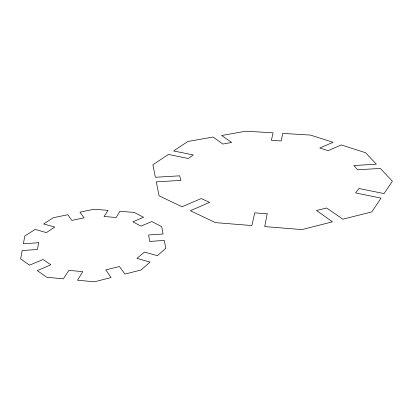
<?xml version="1.0" encoding="UTF-8"?>
<svg xmlns="http://www.w3.org/2000/svg" width="413" height="413" viewBox="0 0 413 413"><rect width="100%" height="100%" fill="white"/><g stroke="black" fill="none" stroke-linecap="round" stroke-linejoin="round"><path stroke-width="0.62" d="M38.512 242.72L37.557 249.467L22.163 250.567L20.65 258.905L29.555 265.161L43.05 259.498L50.871 264.795L37.309 270.613L46.746 277.247L63.359 278.837L68.899 270.35L82.781 271.651L77.51 280.19L94.355 281.805L111.066 277.577L105.78 269.895L119.445 266.514L124.938 274.072L141.04 269.999L150.048 262.105L136.946 258.378L144.447 252.054L157.405 255.662L165.794 248.311L164.297 240.412L149.63 241.46L148.654 234.987L163.073 233.975L161.679 226.649L151.767 221.523L140.993 226.148L132.841 221.812L143.595 217.3L134.184 212.432L119.992 211.306L116.177 217.496L104.04 216.51L108.056 210.356L94.03 209.241L79.946 212.184L84.056 217.832L71.785 220.444L67.84 214.708L53.308 217.744L43.613 223.97L54.769 227.078L46.395 232.617L35.136 229.411L24.79 236.06L23.391 243.778L38.512 242.72M267.175 213.81L264.707 226.587L301.908 229.576L332.511 221.833L316.513 210.475L326.683 208.013L342.898 219.205L371.803 211.89L381.013 198.137L355.603 192.907L358.949 188.498L384.064 193.583L392.35 181.209L380.332 168.427L357.57 169.789L353.895 165.525L376.357 164.198L365.562 152.717L341.246 144.937L328.061 150.683L319.832 147.957L333.059 142.315L310.426 135.072L282.704 133.409L281.248 140.941L271.382 140.332L273.096 132.831L245.812 131.195L221.642 135.495L231.708 142.439L222.922 144.054L213.02 137.028L187.77 141.514L173.599 150.962L193.269 154.947L188.256 158.494L168.421 154.416L152.877 164.772L155.371 177.265L179.66 175.83L180.925 180.393L156.29 181.87L159.082 195.85L182.025 206.748L201.214 198.56L209.592 202.349L190.388 210.723L215.452 222.628L251.858 225.555L254.769 212.85L267.175 213.81"/></g></svg>
